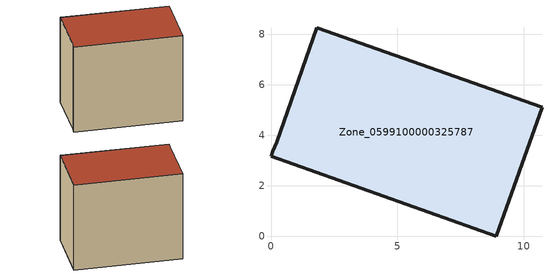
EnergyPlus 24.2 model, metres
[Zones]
Zone_0599100000325787
 floor ground (C_G): 0.22,3.72 1.81,8.26 10.73,5.1 8.92,0 0,3.16 0.08,3.38 z0.43
 wall outside (C_F): 8.92,0 10.73,5.1 1.81,8.26 0.22,3.72 0.08,3.38 0,3.16 8.92,0 z0.43:8.6
 roof outside (C_R): 1.81,8.26 0.22,3.72 0.08,3.38 0,3.16 8.92,0 10.73,5.1 z8.6
[BUILDING]
Pand.0599100000325787: North Axis=0; Terrain=City; Loads Convergence Tolerance Value=0.04; Temperature Convergence Tolerance Value=0.4; Solar Distribution=FullExterior; Maximum Number of Warmup Days=25; Minimum Number of Warmup Days=1
[Site:Location]
Rotterdam.The.Hague.AP_ZH_NLD Design_Conditions: Latitude=51.96; Longitude=4.45; Time Zone=1; Elevation=-4.5
[SITE:GROUNDTEMPERATURE:BUILDINGSURFACE]
18, 18, 18, 18, 18, 18, 18, 18, 18, 18, 18, 18
[MATERIAL] Thermal Absorptance=0.9; Solar Absorptance=0.7; Visible Absorptance=0.7
Name | Roughness | Thickness | Conductivity | Density | Specific Heat
G.TI.1975-1991 | MediumSmooth | 0.15 | 0.288461 | 540 | 1210
F.TI.1975-1991 | Rough | 0.3 | 0.230769 | 1920 | 840
R.TI.1975-1991 | MediumRough | 0.2 | 0.153846 | 1500 | 1000
[CONSTRUCTION]
C_G: G.TI.1975-1991
C_F: F.TI.1975-1991
C_R: R.TI.1975-1991
[ZONE]
Zone_0599100000325787: Type=1; Multiplier=1; Ceiling Height=Autocalculate; Volume=Autocalculate; Floor Area=autocalculate; Part of Total Floor Area=Yes
[ZONEINFILTRATION:DESIGNFLOWRATE]
Infil_Zone_0599100000325787: Zone or ZoneList or Space or SpaceList=Zone_0599100000325787; Schedule=AlwaysOn; Design Flow Rate Calculation Method=Flow/Area; Flow Rate per Floor Area=0.003; Constant Term Coefficient=1; Temperature Term Coefficient=0; Velocity Term Coefficient=0; Velocity Squared Term Coefficient=0
[HVACTEMPLATE:ZONE:IDEALLOADSAIRSYSTEM]
Zone_0599100000325787: Maximum Heating Supply Air Temperature=50; Minimum Cooling Supply Air Temperature=13; Maximum Heating Supply Air Humidity Ratio=0.0156; Minimum Cooling Supply Air Humidity Ratio=0.0077; Heating Limit=NoLimit; Cooling Limit=NoLimit; Dehumidification Control Type=ConstantSensibleHeatRatio; Cooling Sensible Heat Ratio=0.7; Dehumidification Setpoint=60; Humidification Control Type=None; Humidification Setpoint=30; Outdoor Air Method=None; Outdoor Air Flow Rate per Person=0.00944; Outdoor Air Flow Rate per Zone Floor Area=0; Outdoor Air Flow Rate per Zone=0; Demand Controlled Ventilation Type=None; Outdoor Air Economizer Type=NoEconomizer; Heat Recovery Type=None; Sensible Heat Recovery Effectiveness=0.7; Latent Heat Recovery Effectiveness=0.65
[ZONECONTROL:THERMOSTAT]
ThermostatControl_Zone_0599100000325787: Zone or ZoneList=Zone_0599100000325787; Control Type Schedule=DualSetpointControlType; Control 1=Thermostat_Zone_0599100000325787; Temperature Difference Between Cutout And Setpoint=0
[THERMOSTATSETPOINT:DUALSETPOINT]
Thermostat_Zone_0599100000325787: Heating Setpoint Temperature Schedule=HeatingSetpoint_Zone_0599100000325787; Cooling Setpoint Temperature Schedule=CoolingSetpoint_Zone_0599100000325787
[SCHEDULE:COMPACT]
HeatingSetpoint_Zone_0599100000325787: Through: 12/31, For: AllDays, Until: 24:00, 21
CoolingSetpoint_Zone_0599100000325787: Through: 12/31, For: AllDays, Until: 24:00, 24
DualSetpointControlType: Through: 12/31, For: AllDays, Until: 24:00, 4
AlwaysOn: Through: 12/31, For: AllDays, Until: 24:00, 1
